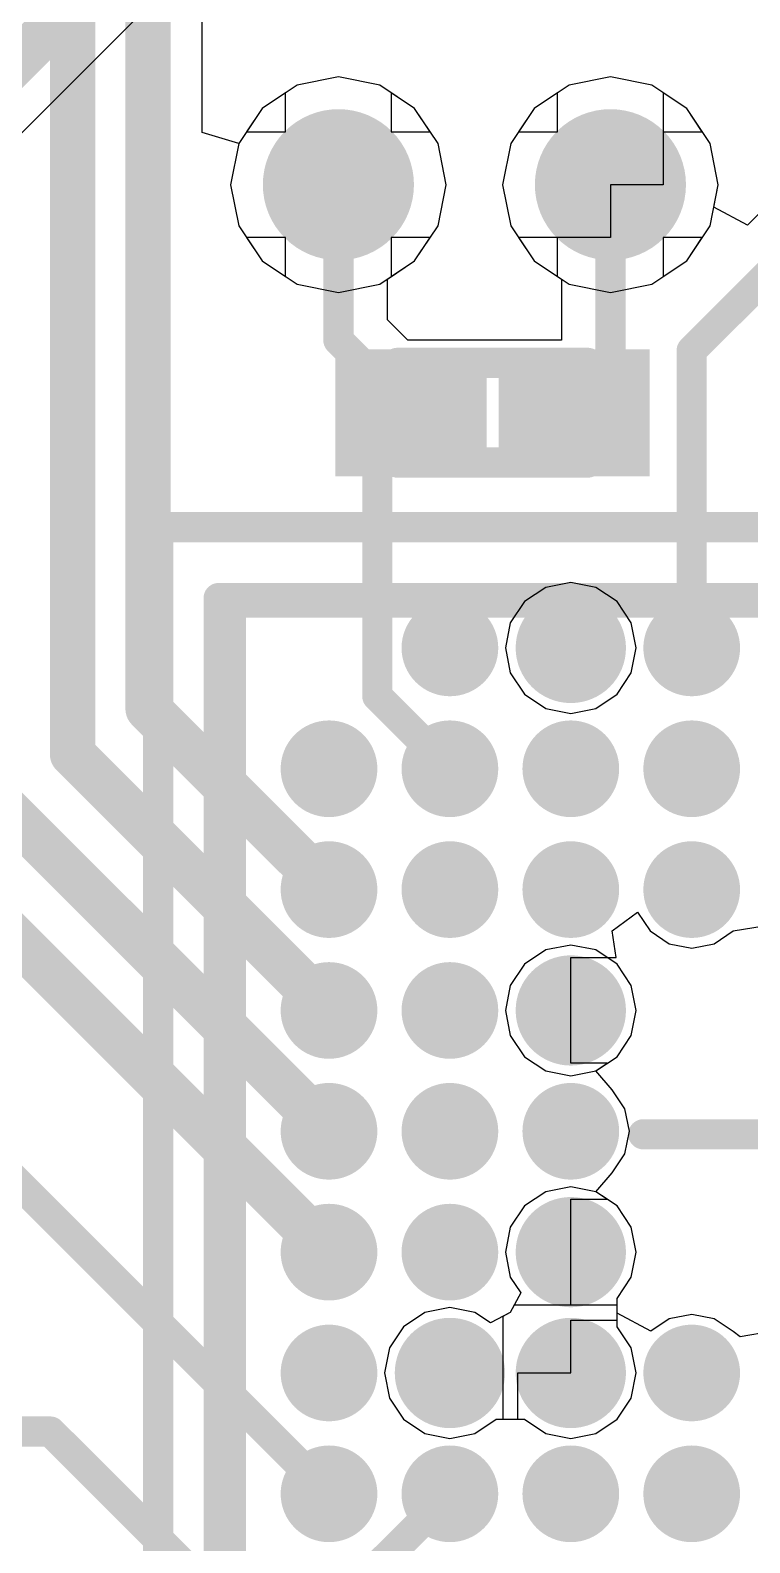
# Model space of a CAD drawing. Header units: millimetres. Extents: x 80 to 238, y 80 to 227.
# Drawn here: x 98.41 to 100.79, y 86.23 to 91.24 of the extents above; entities that cross this region are included whole.
import ezdxf

# ---------------------------------------------------------------- set-up
doc = ezdxf.new("R2010")
doc.units = ezdxf.units.MM
for name, color, linetype in [('BottomLayer', 5, 'Continuous'), ('BottomOverlay', 54, 'Continuous'), ('BottomPaste', 16, 'Continuous'), ('BottomSolder', 6, 'Continuous'), ('DrillDrawing', 1, 'Continuous'), ('DrillGuide', 244, 'Continuous'), ('KeepOutLayer', 6, 'Continuous'), ('Mechanical1', 6, 'Continuous'), ('Mechanical13', 56, 'Continuous'), ('Mechanical15', 56, 'Continuous'), ('MidLayer1', 16, 'Continuous'), ('MidLayer2', 76, 'Continuous'), ('MultiLayer', 9, 'Continuous'), ('TopLayer', 1, 'Continuous'), ('ViaHoleLayer', 16, 'Continuous')]:
    doc.layers.add(name, color=color, linetype=linetype)

msp = doc.modelspace()

# ---------------------------------------------------------------- linework, layer by layer
at = {"layer": 'BottomLayer'}
for p, q in [((98.9737, 90.8983), (98.9737, 94.96)), ((102.6798, 92.4913), (100.779, 90.5906)), ((99.425, 91.0819), (99.2884, 91.0547)), ((99.5616, 91.0547), (99.425, 91.0819)), ((99.2884, 91.0547), (99.1727, 90.9773)), ((99.6773, 90.9773), (99.5616, 91.0547)), ((100.15, 91.029), (100.0727, 90.9773)), ((100.15, 90.9), (100.15, 91.029)), ((100.5773, 90.9773), (100.5, 91.029)), ((100.5, 91.029), (100.5, 90.725)), ((99.1727, 90.9773), (99.0953, 90.8616)), ((99.7547, 90.8616), (99.6773, 90.9773)), ((100.0727, 90.9773), (100.021, 90.9)), ((100.6547, 90.8616), (100.5773, 90.9773)), ((99.0953, 90.8616), (98.9737, 90.8983)), ((100.021, 90.9), (100.15, 90.9)), ((99.7819, 90.725), (99.7547, 90.8616)), ((100.6819, 90.725), (100.6547, 90.8616)), ((99.7547, 90.5884), (99.7819, 90.725)), ((100.5, 90.725), (100.325, 90.725)), ((100.325, 90.725), (100.325, 90.55)), ((100.667, 90.6505), (100.6819, 90.725)), ((100.779, 90.5906), (100.667, 90.6505)), ((99.6773, 90.4727), (99.7547, 90.5884)), ((100.325, 90.55), (100.021, 90.55)), ((100.021, 90.55), (100.0727, 90.4727)), ((99.5874, 90.4125), (99.6773, 90.4727)), ((100.0727, 90.4727), (100.1626, 90.4125)), ((99.5874, 90.2776), (99.5874, 90.4125)), ((100.1626, 90.4125), (100.1626, 90.2102)), ((99.6547, 90.2102), (99.5874, 90.2776)), ((100.1626, 90.2102), (99.6547, 90.2102)), ((100.3309, 88.2547), (100.415, 88.3175)), ((100.415, 88.3175), (100.415, 88.3175)), ((100.415, 88.3175), (100.4569, 88.2547)), ((100.7309, 88.2547), (100.8334, 88.2723)), ((100.3439, 88.1667), (100.3309, 88.2547)), ((100.4569, 88.2547), (100.5198, 88.2127)), ((100.6681, 88.2127), (100.7309, 88.2547)), ((100.1939, 87.8167), (100.1939, 88.1667)), ((100.1939, 88.1667), (100.3439, 88.1667)), ((100.5198, 88.2127), (100.5939, 88.1979)), ((100.5939, 88.1979), (100.6681, 88.2127)), ((100.3145, 87.8167), (100.1939, 87.8167)), ((100.2768, 87.7915), (100.3145, 87.8167)), ((100.3309, 87.7286), (100.2768, 87.7915)), ((100.2768, 87.7915), (100.2768, 87.7915)), ((100.3729, 87.6658), (100.3309, 87.7286)), ((100.3309, 87.7286), (100.3309, 87.7286)), ((100.3309, 87.7286), (100.3309, 87.7286)), ((100.3877, 87.5917), (100.3729, 87.6658)), ((100.3729, 87.5175), (100.3877, 87.5917)), ((100.3309, 87.4547), (100.3729, 87.5175)), ((100.2768, 87.3918), (100.3309, 87.4547)), ((100.3309, 87.4547), (100.3309, 87.4547)), ((100.3309, 87.4547), (100.3309, 87.4547)), ((100.1939, 87.0167), (100.1939, 87.3667)), ((100.1939, 87.3667), (100.3145, 87.3667)), ((100.3145, 87.3667), (100.2768, 87.3918)), ((100.2768, 87.3918), (100.2768, 87.3918)), ((100.2768, 87.3918), (100.2768, 87.3918)), ((100.3471, 87.0167), (100.1939, 87.0167)), ((100.3471, 86.99), (100.3471, 87.0167)), ((100.4591, 86.9301), (100.3471, 86.99)), ((100.5198, 86.9706), (100.4591, 86.9301)), ((100.5939, 86.9854), (100.5198, 86.9706)), ((100.6681, 86.9706), (100.5939, 86.9854)), ((100.7309, 86.9286), (100.6681, 86.9706)), ((100.7309, 86.9286), (100.7309, 86.9287)), ((100.7309, 86.9287), (100.7309, 86.9286)), ((100.7544, 86.9111), (100.7309, 86.9286)), ((100.857, 86.9286), (100.7544, 86.9111))]:
    msp.add_line(p, q, dxfattribs=at)
for points, const_width in [([(98.7953, 88.9903), (98.7953, 94.96)], 0.15), ([(98.5453, 88.8403), (98.5453, 94.5637)], 0.15), ([(100.5939, 90.1759), (102.7946, 92.3765)], 0.1), ([(99.425, 90.2104), (99.425, 90.725)], 0.1), ([(100.325, 90.0901), (100.325, 90.725)], 0.1), ([(99.425, 90.2104), (99.6651, 89.9702)], 0.1), ([(100.5939, 89.1917), (100.5939, 90.1759)], 0.1), ([(100.2051, 89.9702), (100.325, 90.0901)], 0.1), ([(99.5539, 89.859), (99.6651, 89.9702)], 0.1), ([(99.5539, 89.0317), (99.5539, 89.859)], 0.1), ([(98.7953, 88.9903), (99.3939, 88.3917)], 0.15), ([(99.5539, 89.0317), (99.7939, 88.7917)], 0.1), ([(98.5453, 88.8403), (99.3939, 87.9917)], 0.15), ([(98.2953, 88.6903), (99.3939, 87.5917)], 0.15), ([(98.0453, 88.5403), (99.3939, 87.1917)], 0.15), ([(97.3835, 88.4021), (99.3939, 86.3917)], 0.1), ([(98.0301, 86.5978), (98.4725, 86.5978)], 0.1), ([(98.4725, 86.5978), (98.9187, 86.1517)], 0.1), ([(99.5539, 86.1517), (99.7939, 86.3917)], 0.1)]:
    msp.add_lwpolyline(points, dxfattribs=dict(at, const_width=const_width))
for points, const_width in [([(99.3, 90.725, 1), (99.55, 90.725, 1)], 0.25), ([(100.2, 90.725, 1), (100.45, 90.725, 1)], 0.25), ([(99.4, 90.725, 1), (99.45, 90.725, 1)], 0.05), ([(100.3, 90.725, 1), (100.35, 90.725, 1)], 0.05), ([(99.4, 90.2104, 1), (99.45, 90.2104, 1)], 0.05), ([(99.4, 90.2104, 1), (99.45, 90.2104, 1)], 0.05), ([(100.5689, 90.1759, 1), (100.6189, 90.1759, 1)], 0.05), ([(100.5689, 90.1759, 1), (100.6189, 90.1759, 1)], 0.05), ([(100.3, 90.0901, 1), (100.35, 90.0901, 1)], 0.05), ([(100.3, 90.0901, 1), (100.35, 90.0901, 1)], 0.05), ([(99.6401, 89.9702, 1), (99.6901, 89.9702, 1)], 0.05), ([(99.6401, 89.9702, 1), (99.6901, 89.9702, 1)], 0.05), ([(100.1801, 89.9702, 1), (100.2301, 89.9702, 1)], 0.05), ([(99.5289, 89.859, 1), (99.5789, 89.859, 1)], 0.05), ([(99.5289, 89.859, 1), (99.5789, 89.859, 1)], 0.05), ([(99.7489, 89.1917, 1), (99.8389, 89.1917, 1)], 0.09), ([(100.1377, 89.1917, 1), (100.2502, 89.1917, 1)], 0.1125), ([(100.1489, 89.1917, 1), (100.2389, 89.1917, 1)], 0.09), ([(100.5489, 89.1917, 1), (100.6389, 89.1917, 1)], 0.09), ([(100.5689, 89.1917, 1), (100.6189, 89.1917, 1)], 0.05), ([(98.7578, 88.9903, 1), (98.8328, 88.9903, 1)], 0.075), ([(98.7578, 88.9903, 1), (98.8328, 88.9903, 1)], 0.075), ([(99.5289, 89.0317, 1), (99.5789, 89.0317, 1)], 0.05), ([(99.5289, 89.0317, 1), (99.5789, 89.0317, 1)], 0.05), ([(98.5078, 88.8403, 1), (98.5828, 88.8403, 1)], 0.075), ([(98.5078, 88.8403, 1), (98.5828, 88.8403, 1)], 0.075), ([(99.3489, 88.7917, 1), (99.4389, 88.7917, 1)], 0.09), ([(99.7489, 88.7917, 1), (99.8389, 88.7917, 1)], 0.09), ([(100.1489, 88.7917, 1), (100.2389, 88.7917, 1)], 0.09), ([(100.5489, 88.7917, 1), (100.6389, 88.7917, 1)], 0.09), ([(99.7689, 88.7917, 1), (99.8189, 88.7917, 1)], 0.05), ([(99.3489, 88.3917, 1), (99.4389, 88.3917, 1)], 0.09), ([(99.3564, 88.3917, 1), (99.4314, 88.3917, 1)], 0.075), ([(99.7489, 88.3917, 1), (99.8389, 88.3917, 1)], 0.09), ([(100.1489, 88.3917, 1), (100.2389, 88.3917, 1)], 0.09), ([(100.5489, 88.3917, 1), (100.6389, 88.3917, 1)], 0.09), ([(99.3489, 87.9917, 1), (99.4389, 87.9917, 1)], 0.09), ([(99.3564, 87.9917, 1), (99.4314, 87.9917, 1)], 0.075), ([(99.7489, 87.9917, 1), (99.8389, 87.9917, 1)], 0.09), ([(100.1377, 87.9917, 1), (100.2502, 87.9917, 1)], 0.1125), ([(100.1489, 87.9917, 1), (100.2389, 87.9917, 1)], 0.09), ([(99.3489, 87.5917, 1), (99.4389, 87.5917, 1)], 0.09), ([(99.3564, 87.5917, 1), (99.4314, 87.5917, 1)], 0.075), ([(99.7489, 87.5917, 1), (99.8389, 87.5917, 1)], 0.09), ([(100.1489, 87.5917, 1), (100.2389, 87.5917, 1)], 0.09), ([(99.3489, 87.1917, 1), (99.4389, 87.1917, 1)], 0.09), ([(99.3564, 87.1917, 1), (99.4314, 87.1917, 1)], 0.075), ([(99.7489, 87.1917, 1), (99.8389, 87.1917, 1)], 0.09), ([(100.1377, 87.1917, 1), (100.2502, 87.1917, 1)], 0.1125), ([(100.1489, 87.1917, 1), (100.2389, 87.1917, 1)], 0.09), ([(99.3489, 86.7917, 1), (99.4389, 86.7917, 1)], 0.09), ([(99.7377, 86.7917, 1), (99.8502, 86.7917, 1)], 0.1125), ([(99.7489, 86.7917, 1), (99.8389, 86.7917, 1)], 0.09), ([(100.1377, 86.7917, 1), (100.2502, 86.7917, 1)], 0.1125), ([(100.1489, 86.7917, 1), (100.2389, 86.7917, 1)], 0.09), ([(100.5489, 86.7917, 1), (100.6389, 86.7917, 1)], 0.09), ([(98.4475, 86.5978, 1), (98.4975, 86.5978, 1)], 0.05), ([(98.4475, 86.5978, 1), (98.4975, 86.5978, 1)], 0.05), ([(99.3489, 86.3917, 1), (99.4389, 86.3917, 1)], 0.09), ([(99.7489, 86.3917, 1), (99.8389, 86.3917, 1)], 0.09), ([(100.1489, 86.3917, 1), (100.2389, 86.3917, 1)], 0.09), ([(100.5489, 86.3917, 1), (100.6389, 86.3917, 1)], 0.09), ([(99.3689, 86.3917, 1), (99.4189, 86.3917, 1)], 0.05), ([(99.7689, 86.3917, 1), (99.8189, 86.3917, 1)], 0.05)]:
    msp.add_lwpolyline(points, format="xyb", close=True, dxfattribs=dict(at, const_width=const_width))
for points in [[(99.8451, 89.8302), (99.8451, 90.1102), (99.4851, 89.8302), (99.4851, 90.1102)], [(100.3851, 89.8302), (100.3851, 90.1102), (100.0251, 89.8302), (100.0251, 90.1102)]]:
    msp.add_solid(points, dxfattribs=at)
at = {"layer": 'BottomOverlay', "const_width": 0.1}
for points in [[(99.0289, 85.8067), (99.0289, 89.3567)], [(99.0289, 89.3567), (102.9089, 89.3567)]]:
    msp.add_lwpolyline(points, dxfattribs=at)
at = {"layer": 'BottomOverlay', "const_width": 0.05}
msp.add_lwpolyline([(99.0039, 89.3567, 1), (99.0539, 89.3567, 1)], format="xyb", close=True, dxfattribs=at)
msp.add_lwpolyline([(99.0039, 89.3567, 1), (99.0539, 89.3567, 1)], format="xyb", close=True, dxfattribs=at)
at = {"layer": 'BottomPaste', "const_width": 0.04}
for points in [[(99.7739, 89.1917, 1), (99.8139, 89.1917, 1)], [(100.1739, 89.1917, 1), (100.2139, 89.1917, 1)], [(100.5739, 89.1917, 1), (100.6139, 89.1917, 1)], [(99.3739, 88.7917, 1), (99.4139, 88.7917, 1)], [(99.7739, 88.7917, 1), (99.8139, 88.7917, 1)], [(100.1739, 88.7917, 1), (100.2139, 88.7917, 1)], [(100.5739, 88.7917, 1), (100.6139, 88.7917, 1)], [(99.3739, 88.3917, 1), (99.4139, 88.3917, 1)], [(99.7739, 88.3917, 1), (99.8139, 88.3917, 1)], [(100.1739, 88.3917, 1), (100.2139, 88.3917, 1)], [(100.5739, 88.3917, 1), (100.6139, 88.3917, 1)], [(99.3739, 87.9917, 1), (99.4139, 87.9917, 1)], [(99.7739, 87.9917, 1), (99.8139, 87.9917, 1)], [(100.1739, 87.9917, 1), (100.2139, 87.9917, 1)], [(99.3739, 87.5917, 1), (99.4139, 87.5917, 1)], [(99.7739, 87.5917, 1), (99.8139, 87.5917, 1)], [(100.1739, 87.5917, 1), (100.2139, 87.5917, 1)], [(99.3739, 87.1917, 1), (99.4139, 87.1917, 1)], [(99.7739, 87.1917, 1), (99.8139, 87.1917, 1)], [(100.1739, 87.1917, 1), (100.2139, 87.1917, 1)], [(99.3739, 86.7917, 1), (99.4139, 86.7917, 1)], [(99.7739, 86.7917, 1), (99.8139, 86.7917, 1)], [(100.1739, 86.7917, 1), (100.2139, 86.7917, 1)], [(100.5739, 86.7917, 1), (100.6139, 86.7917, 1)], [(99.3739, 86.3917, 1), (99.4139, 86.3917, 1)], [(99.7739, 86.3917, 1), (99.8139, 86.3917, 1)], [(100.1739, 86.3917, 1), (100.2139, 86.3917, 1)], [(100.5739, 86.3917, 1), (100.6139, 86.3917, 1)]]:
    msp.add_lwpolyline(points, format="xyb", close=True, dxfattribs=at)
at = {"layer": 'BottomPaste'}
for points in [[(99.7951, 89.8802), (99.7951, 90.0602), (99.5351, 89.8802), (99.5351, 90.0602)], [(100.3351, 89.8802), (100.3351, 90.0602), (100.0751, 89.8802), (100.0751, 90.0602)]]:
    msp.add_solid(points, dxfattribs=at)
at = {"layer": 'BottomSolder'}
for points, const_width in [([(100.1027, 89.1917, 1), (100.2852, 89.1917, 1)], 0.1825), ([(99.7139, 89.1917, 1), (99.8739, 89.1917, 1)], 0.16), ([(100.1139, 89.1917, 1), (100.2739, 89.1917, 1)], 0.16), ([(100.5139, 89.1917, 1), (100.6739, 89.1917, 1)], 0.16), ([(99.3139, 88.7917, 1), (99.4739, 88.7917, 1)], 0.16), ([(99.7139, 88.7917, 1), (99.8739, 88.7917, 1)], 0.16), ([(100.1139, 88.7917, 1), (100.2739, 88.7917, 1)], 0.16), ([(100.5139, 88.7917, 1), (100.6739, 88.7917, 1)], 0.16), ([(99.3139, 88.3917, 1), (99.4739, 88.3917, 1)], 0.16), ([(99.7139, 88.3917, 1), (99.8739, 88.3917, 1)], 0.16), ([(100.1139, 88.3917, 1), (100.2739, 88.3917, 1)], 0.16), ([(100.5139, 88.3917, 1), (100.6739, 88.3917, 1)], 0.16), ([(100.1027, 87.9917, 1), (100.2852, 87.9917, 1)], 0.1825), ([(99.3139, 87.9917, 1), (99.4739, 87.9917, 1)], 0.16), ([(99.7139, 87.9917, 1), (99.8739, 87.9917, 1)], 0.16), ([(100.1139, 87.9917, 1), (100.2739, 87.9917, 1)], 0.16), ([(99.3139, 87.5917, 1), (99.4739, 87.5917, 1)], 0.16), ([(99.7139, 87.5917, 1), (99.8739, 87.5917, 1)], 0.16), ([(100.1139, 87.5917, 1), (100.2739, 87.5917, 1)], 0.16), ([(100.1027, 87.1917, 1), (100.2852, 87.1917, 1)], 0.1825), ([(99.3139, 87.1917, 1), (99.4739, 87.1917, 1)], 0.16), ([(99.7139, 87.1917, 1), (99.8739, 87.1917, 1)], 0.16), ([(100.1139, 87.1917, 1), (100.2739, 87.1917, 1)], 0.16), ([(99.7027, 86.7917, 1), (99.8852, 86.7917, 1)], 0.1825), ([(100.1027, 86.7917, 1), (100.2852, 86.7917, 1)], 0.1825), ([(99.3139, 86.7917, 1), (99.4739, 86.7917, 1)], 0.16), ([(99.7139, 86.7917, 1), (99.8739, 86.7917, 1)], 0.16), ([(100.1139, 86.7917, 1), (100.2739, 86.7917, 1)], 0.16), ([(100.5139, 86.7917, 1), (100.6739, 86.7917, 1)], 0.16), ([(99.3139, 86.3917, 1), (99.4739, 86.3917, 1)], 0.16), ([(99.7139, 86.3917, 1), (99.8739, 86.3917, 1)], 0.16), ([(100.1139, 86.3917, 1), (100.2739, 86.3917, 1)], 0.16), ([(100.5139, 86.3917, 1), (100.6739, 86.3917, 1)], 0.16)]:
    msp.add_lwpolyline(points, format="xyb", close=True, dxfattribs=dict(at, const_width=const_width))
for points in [[(99.9151, 89.7602), (99.9151, 90.1802), (99.4151, 89.7602), (99.4151, 90.1802)], [(100.4551, 89.7602), (100.4551, 90.1802), (99.9551, 89.7602), (99.9551, 90.1802)]]:
    msp.add_solid(points, dxfattribs=at)
at = {"layer": 'DrillDrawing', "const_width": 0.15}
for points in [[(83.2252, 110.8907, -1.632083), (101.0442, 80.0273)], [(98.9558, 80.0273, -0.543037), (82.181, 109.0821)]]:
    msp.add_lwpolyline(points, format="xyb", dxfattribs=at)
at = {"layer": 'DrillDrawing'}
for points, const_width in [([(99.375, 90.725, 1), (99.475, 90.725, 1)], 0.1), ([(100.275, 90.725, 1), (100.375, 90.725, 1)], 0.1), ([(100.1689, 89.1917, 1), (100.2189, 89.1917, 1)], 0.05), ([(100.1689, 87.9917, 1), (100.2189, 87.9917, 1)], 0.05), ([(100.1689, 87.1917, 1), (100.2189, 87.1917, 1)], 0.05), ([(99.7689, 86.7917, 1), (99.8189, 86.7917, 1)], 0.05), ([(100.1689, 86.7917, 1), (100.2189, 86.7917, 1)], 0.05)]:
    msp.add_lwpolyline(points, format="xyb", close=True, dxfattribs=dict(at, const_width=const_width))
at = {"layer": 'DrillGuide'}
for points, const_width in [([(99.375, 90.725, 1), (99.475, 90.725, 1)], 0.1), ([(100.275, 90.725, 1), (100.375, 90.725, 1)], 0.1), ([(100.1689, 89.1917, 1), (100.2189, 89.1917, 1)], 0.05), ([(100.1689, 87.9917, 1), (100.2189, 87.9917, 1)], 0.05), ([(100.1689, 87.1917, 1), (100.2189, 87.1917, 1)], 0.05), ([(99.7689, 86.7917, 1), (99.8189, 86.7917, 1)], 0.05), ([(100.1689, 86.7917, 1), (100.2189, 86.7917, 1)], 0.05)]:
    msp.add_lwpolyline(points, format="xyb", close=True, dxfattribs=dict(at, const_width=const_width))
at = {"layer": 'KeepOutLayer', "const_width": 0.15}
for points in [[(83.2252, 110.8907, -1.632083), (101.0442, 80.0273)], [(98.9558, 80.0273, -0.543037), (82.181, 109.0821)]]:
    msp.add_lwpolyline(points, format="xyb", dxfattribs=at)
at = {"layer": 'Mechanical1', "const_width": 0.15}
for points in [[(83.2252, 110.8907, -1.632083), (101.0442, 80.0273)], [(98.9558, 80.0273, -0.543037), (82.181, 109.0821)]]:
    msp.add_lwpolyline(points, format="xyb", dxfattribs=at)
at = {"layer": 'Mechanical13', "const_width": 0.1}
for points in [[(99.6201, 90.1352), (100.2501, 90.1352)], [(99.6201, 89.8052), (99.6201, 90.1352)], [(100.2501, 89.8052), (100.2501, 90.1352)], [(99.6201, 89.8052), (100.2501, 89.8052)], [(99.0689, 85.8417), (99.0689, 89.3417)], [(99.0689, 89.3417), (102.9189, 89.3417)]]:
    msp.add_lwpolyline(points, dxfattribs=at)
at = {"layer": 'Mechanical13', "const_width": 0.05}
for points in [[(99.5951, 90.1352, 1), (99.6451, 90.1352, 1)], [(99.5951, 90.1352, 1), (99.6451, 90.1352, 1)], [(100.2251, 90.1352, 1), (100.2751, 90.1352, 1)], [(100.2251, 90.1352, 1), (100.2751, 90.1352, 1)], [(99.5951, 89.8052, 1), (99.6451, 89.8052, 1)], [(99.5951, 89.8052, 1), (99.6451, 89.8052, 1)], [(100.2251, 89.8052, 1), (100.2751, 89.8052, 1)], [(100.2251, 89.8052, 1), (100.2751, 89.8052, 1)], [(99.0439, 89.3417, 1), (99.0939, 89.3417, 1)], [(99.0439, 89.3417, 1), (99.0939, 89.3417, 1)]]:
    msp.add_lwpolyline(points, format="xyb", close=True, dxfattribs=at)
at = {"layer": 'Mechanical15', "const_width": 0.1}
for points in [[(98.8289, 85.5917), (98.8289, 89.5917)], [(98.8289, 89.5917), (103.1589, 89.5917)], [(100.4339, 87.5817), (101.4339, 87.5817)]]:
    msp.add_lwpolyline(points, dxfattribs=at)
at = {"layer": 'Mechanical15', "const_width": 0.05}
for points in [[(98.8039, 89.5917, 1), (98.8539, 89.5917, 1)], [(98.8039, 89.5917, 1), (98.8539, 89.5917, 1)], [(100.4089, 87.5817, 1), (100.4589, 87.5817, 1)]]:
    msp.add_lwpolyline(points, format="xyb", close=True, dxfattribs=at)
at = {"layer": 'MidLayer1'}
for p, q in [((99.425, 91.0819), (99.2884, 91.0547)), ((99.5616, 91.0547), (99.425, 91.0819)), ((99.2884, 91.0547), (99.1727, 90.9773)), ((99.6773, 90.9773), (99.5616, 91.0547)), ((100.15, 91.029), (100.0727, 90.9773)), ((100.15, 90.9), (100.15, 91.029)), ((100.5773, 90.9773), (100.5, 91.029)), ((100.5, 91.029), (100.5, 90.9)), ((99.1727, 90.9773), (99.0953, 90.8616)), ((99.7547, 90.8616), (99.6773, 90.9773)), ((100.0727, 90.9773), (100.021, 90.9)), ((100.629, 90.9), (100.5773, 90.9773)), ((100.021, 90.9), (100.15, 90.9)), ((100.5, 90.9), (100.629, 90.9)), ((99.0953, 90.8616), (99.0681, 90.725)), ((99.7819, 90.725), (99.7547, 90.8616)), ((99.0681, 90.725), (99.0953, 90.5884)), ((99.7547, 90.5884), (99.7819, 90.725)), ((99.0953, 90.5884), (99.1727, 90.4727)), ((99.6773, 90.4727), (99.7547, 90.5884)), ((100.15, 90.55), (100.021, 90.55)), ((100.021, 90.55), (100.0727, 90.4727)), ((100.15, 90.421), (100.15, 90.55)), ((100.629, 90.55), (100.5, 90.55)), ((100.5, 90.55), (100.5, 90.421)), ((100.5773, 90.4727), (100.629, 90.55)), ((99.1727, 90.4727), (99.2884, 90.3953)), ((99.5616, 90.3953), (99.6773, 90.4727)), ((100.0727, 90.4727), (100.15, 90.421)), ((100.5, 90.421), (100.5773, 90.4727)), ((99.2884, 90.3953), (99.425, 90.3681)), ((99.425, 90.3681), (99.5616, 90.3953)), ((100.0069, 87.0167), (99.9937, 86.9919)), ((100.3471, 87.0167), (100.0069, 87.0167)), ((100.3471, 86.9667), (100.3471, 87.0167)), ((99.9937, 86.9919), (99.9689, 86.9787)), ((99.9689, 86.9787), (99.9689, 86.7917)), ((100.1939, 86.7917), (100.1939, 86.9667)), ((100.1939, 86.9667), (100.3471, 86.9667)), ((99.9689, 86.7917), (99.9689, 86.6385)), ((100.0189, 86.6385), (100.0189, 86.7917)), ((100.0189, 86.7917), (100.1939, 86.7917)), ((99.9689, 86.6385), (100.0189, 86.6385))]:
    msp.add_line(p, q, dxfattribs=at)
for points, const_width in [([(99.3, 90.725, 1), (99.55, 90.725, 1)], 0.25), ([(100.2, 90.725, 1), (100.45, 90.725, 1)], 0.25), ([(100.1377, 89.1917, 1), (100.2502, 89.1917, 1)], 0.1125), ([(100.1377, 87.9917, 1), (100.2502, 87.9917, 1)], 0.1125), ([(100.1377, 87.1917, 1), (100.2502, 87.1917, 1)], 0.1125), ([(99.7377, 86.7917, 1), (99.8502, 86.7917, 1)], 0.1125), ([(100.1377, 86.7917, 1), (100.2502, 86.7917, 1)], 0.1125)]:
    msp.add_lwpolyline(points, format="xyb", close=True, dxfattribs=dict(at, const_width=const_width))
at = {"layer": 'MidLayer2'}
for p, q in [((100.325, 91.0819), (100.1884, 91.0547)), ((100.4616, 91.0547), (100.325, 91.0819)), ((99.25, 91.029), (99.1727, 90.9773)), ((99.25, 90.9), (99.25, 91.029)), ((99.6773, 90.9773), (99.6, 91.029)), ((99.6, 91.029), (99.6, 90.9)), ((100.1884, 91.0547), (100.0727, 90.9773)), ((100.5773, 90.9773), (100.4616, 91.0547)), ((99.1727, 90.9773), (99.121, 90.9)), ((99.729, 90.9), (99.6773, 90.9773)), ((100.0727, 90.9773), (99.9953, 90.8616)), ((100.6547, 90.8616), (100.5773, 90.9773)), ((99.121, 90.9), (99.25, 90.9)), ((99.6, 90.9), (99.729, 90.9)), ((99.9953, 90.8616), (99.9681, 90.725)), ((100.6819, 90.725), (100.6547, 90.8616)), ((99.9681, 90.725), (99.9953, 90.5884)), ((100.6547, 90.5884), (100.6819, 90.725)), ((99.9953, 90.5884), (100.0727, 90.4727)), ((100.5773, 90.4727), (100.6547, 90.5884)), ((99.25, 90.55), (99.121, 90.55)), ((99.121, 90.55), (99.1727, 90.4727)), ((99.25, 90.421), (99.25, 90.55)), ((99.729, 90.55), (99.6, 90.55)), ((99.6, 90.55), (99.6, 90.421)), ((99.6773, 90.4727), (99.729, 90.55)), ((99.1727, 90.4727), (99.25, 90.421)), ((99.6, 90.421), (99.6773, 90.4727)), ((100.0727, 90.4727), (100.1884, 90.3953)), ((100.4616, 90.3953), (100.5773, 90.4727)), ((100.1884, 90.3953), (100.325, 90.3681)), ((100.325, 90.3681), (100.4616, 90.3953)), ((100.111, 89.3918), (100.0407, 89.3449)), ((100.1939, 89.4083), (100.111, 89.3918)), ((100.2768, 89.3918), (100.1939, 89.4083)), ((100.3471, 89.3449), (100.2768, 89.3918)), ((100.0407, 89.3449), (99.9938, 89.2746)), ((100.3941, 89.2746), (100.3471, 89.3449)), ((99.9938, 89.2746), (99.9773, 89.1917)), ((100.4106, 89.1917), (100.3941, 89.2746)), ((99.9773, 89.1917), (99.9938, 89.1087)), ((100.3941, 89.1087), (100.4106, 89.1917)), ((99.9938, 89.1087), (100.0407, 89.0385)), ((100.3471, 89.0385), (100.3941, 89.1087)), ((100.0407, 89.0385), (100.111, 88.9915)), ((100.2768, 88.9915), (100.3471, 89.0385)), ((100.111, 88.9915), (100.1939, 88.975)), ((100.1939, 88.975), (100.2768, 88.9915)), ((100.111, 88.1918), (100.0407, 88.1449)), ((100.1939, 88.2083), (100.111, 88.1918)), ((100.2768, 88.1918), (100.1939, 88.2083)), ((100.3471, 88.1449), (100.2768, 88.1918)), ((100.0407, 88.1449), (99.9938, 88.0746)), ((100.3941, 88.0746), (100.3471, 88.1449)), ((99.9938, 88.0746), (99.9773, 87.9917)), ((100.4106, 87.9917), (100.3941, 88.0746)), ((99.9773, 87.9917), (99.9938, 87.9087)), ((100.3941, 87.9087), (100.4106, 87.9917)), ((99.9938, 87.9087), (100.0407, 87.8385)), ((100.3471, 87.8385), (100.3941, 87.9087)), ((100.0407, 87.8385), (100.111, 87.7915)), ((100.2768, 87.7915), (100.3471, 87.8385)), ((100.111, 87.7915), (100.1939, 87.775)), ((100.1939, 87.775), (100.2768, 87.7915)), ((100.111, 87.3918), (100.0407, 87.3449)), ((100.1939, 87.4083), (100.111, 87.3918)), ((100.2768, 87.3918), (100.1939, 87.4083)), ((100.3471, 87.3449), (100.2768, 87.3918)), ((100.0407, 87.3449), (99.9938, 87.2746)), ((100.3941, 87.2746), (100.3471, 87.3449)), ((99.9938, 87.2746), (99.9773, 87.1917)), ((100.4106, 87.1917), (100.3941, 87.2746)), ((99.9773, 87.1917), (99.9938, 87.1087)), ((100.3941, 87.1087), (100.4106, 87.1917)), ((99.9938, 87.1087), (100.0284, 87.0569)), ((100.3471, 87.0385), (100.3941, 87.1087)), ((100.0284, 87.0569), (99.9937, 86.9919)), ((100.3471, 86.9449), (100.3471, 87.0385)), ((99.711, 86.9918), (99.6407, 86.9449)), ((99.7939, 87.0083), (99.711, 86.9918)), ((99.8768, 86.9918), (99.7939, 87.0083)), ((99.9287, 86.9572), (99.8768, 86.9918)), ((99.9937, 86.9919), (99.9287, 86.9572)), ((99.6407, 86.9449), (99.5938, 86.8746)), ((100.3941, 86.8746), (100.3471, 86.9449)), ((99.5938, 86.8746), (99.5773, 86.7917)), ((100.4106, 86.7917), (100.3941, 86.8746)), ((99.5773, 86.7917), (99.5938, 86.7087)), ((100.3941, 86.7087), (100.4106, 86.7917)), ((99.5938, 86.7087), (99.6407, 86.6385)), ((100.3471, 86.6385), (100.3941, 86.7087)), ((99.6407, 86.6385), (99.711, 86.5915)), ((99.8768, 86.5915), (99.9471, 86.6385)), ((99.9471, 86.6385), (100.0407, 86.6385)), ((100.0407, 86.6385), (100.111, 86.5915)), ((100.2768, 86.5915), (100.3471, 86.6385)), ((99.711, 86.5915), (99.7939, 86.575)), ((99.7939, 86.575), (99.8768, 86.5915)), ((100.111, 86.5915), (100.1939, 86.575)), ((100.1939, 86.575), (100.2768, 86.5915))]:
    msp.add_line(p, q, dxfattribs=at)
for points, const_width in [([(99.3, 90.725, 1), (99.55, 90.725, 1)], 0.25), ([(100.2, 90.725, 1), (100.45, 90.725, 1)], 0.25), ([(100.1377, 89.1917, 1), (100.2502, 89.1917, 1)], 0.1125), ([(100.1377, 87.9917, 1), (100.2502, 87.9917, 1)], 0.1125), ([(100.1377, 87.1917, 1), (100.2502, 87.1917, 1)], 0.1125), ([(99.7377, 86.7917, 1), (99.8502, 86.7917, 1)], 0.1125), ([(100.1377, 86.7917, 1), (100.2502, 86.7917, 1)], 0.1125)]:
    msp.add_lwpolyline(points, format="xyb", close=True, dxfattribs=dict(at, const_width=const_width))
at = {"layer": 'MultiLayer'}
for points, const_width in [([(99.3, 90.725, 1), (99.55, 90.725, 1)], 0.25), ([(100.2, 90.725, 1), (100.45, 90.725, 1)], 0.25), ([(100.1377, 89.1917, 1), (100.2502, 89.1917, 1)], 0.1125), ([(100.1377, 87.9917, 1), (100.2502, 87.9917, 1)], 0.1125), ([(100.1377, 87.1917, 1), (100.2502, 87.1917, 1)], 0.1125), ([(99.7377, 86.7917, 1), (99.8502, 86.7917, 1)], 0.1125), ([(100.1377, 86.7917, 1), (100.2502, 86.7917, 1)], 0.1125)]:
    msp.add_lwpolyline(points, format="xyb", close=True, dxfattribs=dict(at, const_width=const_width))
at = {"layer": 'TopLayer'}
for p, q in [((97.9973, 90.5174), (101.3178, 93.8379)), ((99.425, 91.0819), (99.2884, 91.0547)), ((99.5616, 91.0547), (99.425, 91.0819)), ((99.2884, 91.0547), (99.1727, 90.9773)), ((99.6773, 90.9773), (99.5616, 91.0547)), ((100.15, 91.029), (100.0727, 90.9773)), ((100.15, 90.9), (100.15, 91.029)), ((100.5773, 90.9773), (100.5, 91.029)), ((100.5, 91.029), (100.5, 90.9)), ((99.1727, 90.9773), (99.0953, 90.8616)), ((99.7547, 90.8616), (99.6773, 90.9773)), ((100.0727, 90.9773), (100.021, 90.9)), ((100.629, 90.9), (100.5773, 90.9773)), ((100.021, 90.9), (100.15, 90.9)), ((100.5, 90.9), (100.629, 90.9)), ((99.0953, 90.8616), (99.0681, 90.725)), ((99.7819, 90.725), (99.7547, 90.8616)), ((99.0681, 90.725), (99.0953, 90.5884)), ((99.7547, 90.5884), (99.7819, 90.725)), ((99.0953, 90.5884), (99.1727, 90.4727)), ((99.6773, 90.4727), (99.7547, 90.5884)), ((100.15, 90.55), (100.021, 90.55)), ((100.021, 90.55), (100.0727, 90.4727)), ((100.15, 90.421), (100.15, 90.55)), ((100.629, 90.55), (100.5, 90.55)), ((100.5, 90.55), (100.5, 90.421)), ((100.5773, 90.4727), (100.629, 90.55)), ((99.1727, 90.4727), (99.2884, 90.3953)), ((99.5616, 90.3953), (99.6773, 90.4727)), ((100.0727, 90.4727), (100.15, 90.421)), ((100.5, 90.421), (100.5773, 90.4727)), ((99.2884, 90.3953), (99.425, 90.3681)), ((99.425, 90.3681), (99.5616, 90.3953)), ((100.0069, 87.0167), (99.9937, 86.9919)), ((100.3471, 87.0167), (100.0069, 87.0167)), ((100.3471, 86.9667), (100.3471, 87.0167)), ((99.9937, 86.9919), (99.9689, 86.9787)), ((99.9689, 86.9787), (99.9689, 86.7917)), ((100.1939, 86.7917), (100.1939, 86.9667)), ((100.1939, 86.9667), (100.3471, 86.9667)), ((99.9689, 86.7917), (99.9689, 86.6385)), ((100.0189, 86.6385), (100.0189, 86.7917)), ((100.0189, 86.7917), (100.1939, 86.7917)), ((99.9689, 86.6385), (100.0189, 86.6385))]:
    msp.add_line(p, q, dxfattribs=at)
at = {"layer": 'TopLayer', "const_width": 0.15}
msp.add_lwpolyline([(97.8711, 90.6436), (101.2439, 94.0163)], dxfattribs=at)
at = {"layer": 'TopLayer'}
for points, const_width in [([(99.3, 90.725, 1), (99.55, 90.725, 1)], 0.25), ([(100.2, 90.725, 1), (100.45, 90.725, 1)], 0.25), ([(100.1377, 89.1917, 1), (100.2502, 89.1917, 1)], 0.1125), ([(100.1377, 87.9917, 1), (100.2502, 87.9917, 1)], 0.1125), ([(100.1377, 87.1917, 1), (100.2502, 87.1917, 1)], 0.1125), ([(99.7377, 86.7917, 1), (99.8502, 86.7917, 1)], 0.1125), ([(100.1377, 86.7917, 1), (100.2502, 86.7917, 1)], 0.1125)]:
    msp.add_lwpolyline(points, format="xyb", close=True, dxfattribs=dict(at, const_width=const_width))
at = {"layer": 'ViaHoleLayer'}
for points, const_width in [([(99.375, 90.725, 1), (99.475, 90.725, 1)], 0.1), ([(100.275, 90.725, 1), (100.375, 90.725, 1)], 0.1), ([(100.1689, 89.1917, 1), (100.2189, 89.1917, 1)], 0.05), ([(100.1689, 87.9917, 1), (100.2189, 87.9917, 1)], 0.05), ([(100.1689, 87.1917, 1), (100.2189, 87.1917, 1)], 0.05), ([(99.7689, 86.7917, 1), (99.8189, 86.7917, 1)], 0.05), ([(100.1689, 86.7917, 1), (100.2189, 86.7917, 1)], 0.05)]:
    msp.add_lwpolyline(points, format="xyb", close=True, dxfattribs=dict(at, const_width=const_width))

doc.saveas('drawing.dxf')
